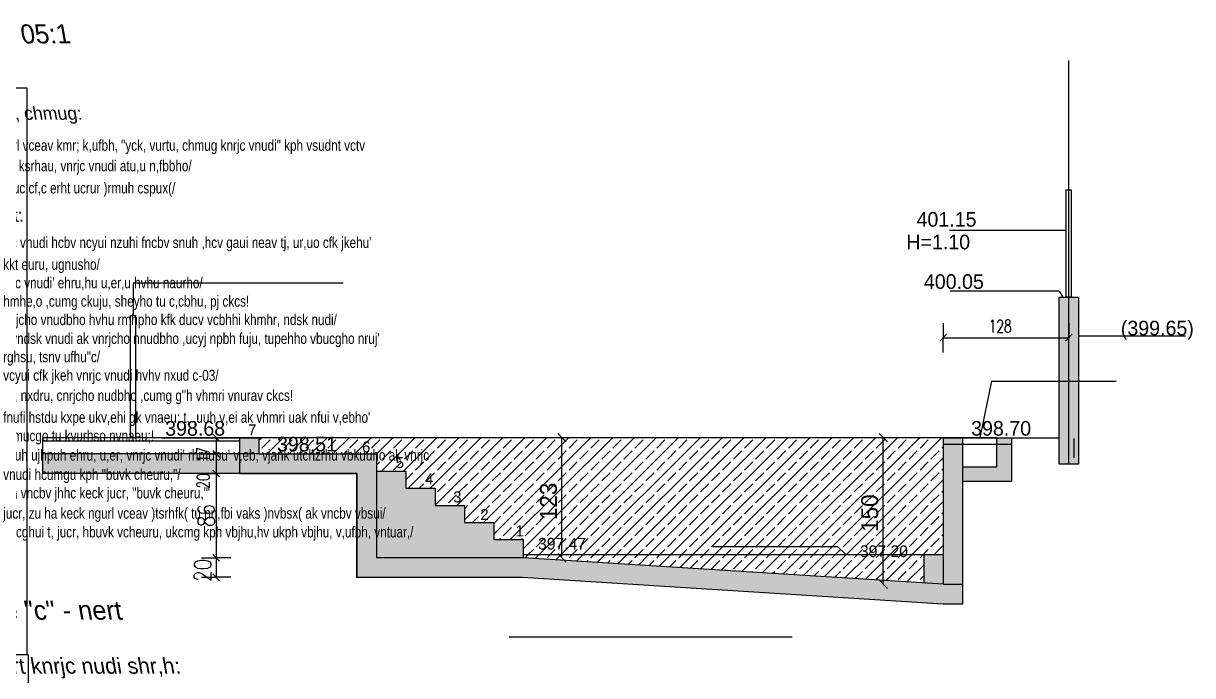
# Model space of a CAD drawing. Extents: x -17820 to -14381, y -71900 to -70262.
# Drawn here: x -17071 to -15874, y -70930 to -70262 of the extents above; entities that cross this region are included whole.
import ezdxf
from ezdxf.enums import TextEntityAlignment as Align

# ---------------------------------------------------------------- set-up
doc = ezdxf.new("R2010")
doc.units = 0
doc.header["$MEASUREMENT"] = 0
for name, color, linetype in [('@@ @@@@', 137, 'Continuous'), ('@@@', 13, 'Continuous'), ('@@@@', 32, 'Continuous'), ('@@@@ @@@', 133, 'Continuous'), ('@@@@ @@@@', 133, 'Continuous'), ('@@@@@1', 3, 'Continuous'), ('@@@@@2', 1, 'Continuous'), ('DIMEN', 253, 'Continuous'), ('LAYOUT', 253, 'Continuous'), ('MEDIDA', 8, 'Continuous')]:
    doc.layers.add(name, color=color, linetype=linetype)
doc.styles.add('DCADTXTSTYLE1', font='MIRYL')
doc.styles.add('DCADTXTSTYLE10', font='ORON')
doc.styles.add('DCADTXTSTYLE11', font='HEBTXT')
doc.styles.add('DCADTXTSTYLE3', font='ROMAN')
doc.styles.add('DCADTXTSTYLE4', font='MIRY')
doc.styles.add('DCADTXTSTYLE5', font='HEBSTD')
doc.styles.add('DCADTXTSTYLE6', font='ATIR')
doc.styles.add('DCADTXTSTYLE8', font='ROMANS')
doc.dimstyles.new('DCADSTYLE19', dxfattribs={"dimtxt": 12.93782375335694, "dimasz": 3.450086385638809, "dimexe": 15.00037536621094, "dimexo": 94.54734642371679, "dimgap": 1.500037536621094, "dimtad": 1, "dimdec": 4, "dimzin": 0, "dimdsep": 46, "dimtxsty": 'DCADTXTSTYLE8', "dimblk1": '_TICKMARKS_253', "dimblk2": '_TICKMARKS_253', "dimsah": 1, "dimcen": 0.09, "dimclrd": 253, "dimclre": 253, "dimclrt": 51, "dimadec": 0, "dimazin": 0, "dimtfac": 1, "dimtdec": 4, "dimtofl": 0, "dimtmove": 0, "dimatfit": 3, "dimfxl": 1, "dimtolj": 1, "dimtzin": 0, "dimarcsym": 0})
doc.dimstyles.new('DCADSTYLE20', dxfattribs={"dimtxt": 12.93782375335694, "dimasz": 3.450086385638809, "dimexe": 15.00037536621094, "dimexo": 29.13516119677092, "dimgap": 1.500037536621094, "dimtad": 1, "dimdec": 4, "dimzin": 0, "dimdsep": 46, "dimtxsty": 'DCADTXTSTYLE8', "dimblk1": '_TICKMARKS_253', "dimblk2": '_TICKMARKS_253', "dimsah": 1, "dimcen": 0.09, "dimclrd": 253, "dimclre": 253, "dimclrt": 51, "dimadec": 0, "dimazin": 0, "dimtfac": 1, "dimtdec": 4, "dimtofl": 0, "dimtmove": 0, "dimatfit": 3, "dimfxl": 1, "dimtolj": 1, "dimtzin": 0, "dimarcsym": 0})
doc.dimstyles.new('DCADSTYLE21', dxfattribs={"dimtxt": 12.93782375335694, "dimasz": 3.450086385638809, "dimexe": 15.00037536621094, "dimexo": 29.13516119677092, "dimgap": 1.500037536621094, "dimtad": 1, "dimdec": 4, "dimzin": 0, "dimdsep": 46, "dimtxsty": 'DCADTXTSTYLE8', "dimblk1": '_TICKMARKS_253', "dimblk2": '_TICKMARKS_253', "dimsah": 1, "dimcen": 0.09, "dimse1": 1, "dimclrd": 253, "dimclre": 253, "dimclrt": 51, "dimadec": 0, "dimazin": 0, "dimtfac": 1, "dimtdec": 4, "dimtofl": 0, "dimtmove": 0, "dimatfit": 3, "dimfxl": 1, "dimtolj": 1, "dimtzin": 0, "dimarcsym": 0})
doc.dimstyles.new('DCADSTYLE24', dxfattribs={"dimtxt": 17.25043167114258, "dimasz": 4.312607917785646, "dimexe": 0.1, "dimexo": 0.2, "dimgap": 0.1, "dimtad": 1, "dimdec": 4, "dimzin": 0, "dimdsep": 46, "dimtxsty": 'DCADTXTSTYLE11', "dimblk1": '_TICKMARKS_3', "dimblk2": '_TICKMARKS_3', "dimsah": 1, "dimcen": 0.09, "dimdle": 0.1, "dimse1": 1, "dimse2": 1, "dimclrd": 250, "dimclre": 250, "dimclrt": 51, "dimadec": 0, "dimazin": 0, "dimtfac": 1, "dimtdec": 4, "dimtofl": 0, "dimtmove": 0, "dimatfit": 3, "dimfxl": 1, "dimtolj": 1, "dimtzin": 0, "dimarcsym": 0})
pattern_1 = [(45, (0, 0), (-11.22532015133644, 11.22532015133644), []), (45, (-11.22532090544701, 0), (-11.22532015133644, 11.22532015133644), [11.90625, -3.96875])]

# ---------------------------------------------------------------- blocks, each defined once
blk = doc.blocks.new('_TICKMARKS_253')
at = {"color": 253, "linetype": 'Continuous'}
blk.add_line((-1, -1), (1, 1), dxfattribs=at)
blk = doc.blocks.new('*D85')
at = {"color": 253, "linetype": 'Continuous', "ltscale": 30.48, "transparency": 16777216}
for p, q in [((-16129.48111572612, -70568.97597154863), (-16129.48111572612, -70583.97634691485)), ((-16001.00098728031, -70568.97597154863), (-16001.00098728031, -70583.97634691485)), ((-16129.48111572612, -70583.97634691485), (-16001.00098728031, -70583.97634691485)), ((-16129.48111572612, -70598.97672228106), (-16129.48111572612, -70583.97634691485)), ((-16001.00098728031, -70598.97672228106), (-16001.00098728031, -70583.97634691485))]:
    blk.add_line(p, q, dxfattribs=at)
at = {"layer": 'DEFPOINTS', "color": 253, "linetype": 'Continuous', "ltscale": 30.48, "transparency": 16777216}
for p in [(-16001.00098728031, -70299.99113973795), (-16136.48111572612, -70583.97634691485), (-16129.48111572612, -70693.30019312126)]:
    blk.add_point(p, dxfattribs=at)
at = {"color": 253, "linetype": 'Continuous', "ltscale": 30.48, "transparency": 16777216, "xscale": 3.450086385638809, "yscale": 3.450086385638809, "zscale": 3.450086385638809, "rotation": 180}
blk.add_blockref('_TICKMARKS_253', (-16129.48111572612, -70583.97634691485), dxfattribs=at)
at = {"color": 253, "linetype": 'Continuous', "ltscale": 30.48, "transparency": 16777216, "xscale": 3.450086385638809, "yscale": 3.450086385638809, "zscale": 3.450086385638809}
blk.add_blockref('_TICKMARKS_253', (-16001.00098728031, -70583.97634691485), dxfattribs=at)
at = {"color": 51, "linetype": 'Continuous', "ltscale": 30.48, "transparency": 16777216, "style": 'DCADTXTSTYLE8', "width": 0.7035714285714286}
blk.add_text('128', height=12.93782375335694, dxfattribs=at).set_placement((-16082.8435328003, -70582.47630937822), align=Align.BOTTOM_LEFT)
blk = doc.blocks.new('*D86')
at = {"color": 253, "linetype": 'Continuous', "ltscale": 30.48, "transparency": 16777216}
for p, q in [((-16888.61702765532, -70686.37618663625), (-16873.61665228911, -70686.37618663625)), ((-16873.61665228911, -70686.37618663625), (-16873.61665228911, -70702.94761520768)), ((-16858.6162769229, -70686.37618663625), (-16873.61665228911, -70686.37618663625)), ((-16888.61702765532, -70702.94761520768), (-16873.61665228911, -70702.94761520768)), ((-16858.6162769229, -70702.94761520768), (-16873.61665228911, -70702.94761520768))]:
    blk.add_line(p, q, dxfattribs=at)
at = {"layer": 'DEFPOINTS', "color": 253, "linetype": 'Continuous', "ltscale": 30.48, "transparency": 16777216}
for p in [(-16873.61665228911, -70686.37618663625), (-16829.48111572614, -70686.37618663625), (-16829.48111572614, -70702.94761520768)]:
    blk.add_point(p, dxfattribs=at)
at = {"color": 253, "linetype": 'Continuous', "ltscale": 30.48, "transparency": 16777216, "xscale": 3.450086385638809, "yscale": 3.450086385638809, "zscale": 3.450086385638809}
for p, rotation in [((-16873.61665228911, -70686.37618663625), 90), ((-16873.61665228911, -70702.94761520768), 270)]:
    blk.add_blockref('_TICKMARKS_253', p, dxfattribs=dict(at, rotation=rotation))
at = {"color": 51, "linetype": 'Continuous', "ltscale": 30.48, "transparency": 16777216, "style": 'DCADTXTSTYLE8', "width": 0.7035714285714286}
blk.add_text('17', height=12.93782375335694, rotation=450, dxfattribs=at).set_placement((-16876.63831034903, -70711.65357466628), align=Align.BOTTOM_LEFT)
blk = doc.blocks.new('*D87')
at = {"color": 253, "linetype": 'Continuous', "ltscale": 30.48, "transparency": 16777216}
for p in [(-16873.61665228911, -70702.94761520768), (-16888.61702765532, -70722.94761520768), (-16858.6162769229, -70722.94761520768)]:
    blk.add_line(p, (-16873.61665228911, -70722.94761520768), dxfattribs=at)
at = {"layer": 'DEFPOINTS', "color": 253, "linetype": 'Continuous', "ltscale": 30.48, "transparency": 16777216}
for p in [(-16873.61665228911, -70702.94761520768), (-16829.48111572614, -70702.94761520768), (-16779.48111572613, -70722.94761520768)]:
    blk.add_point(p, dxfattribs=at)
at = {"color": 253, "linetype": 'Continuous', "ltscale": 30.48, "transparency": 16777216, "xscale": 3.450086385638809, "yscale": 3.450086385638809, "zscale": 3.450086385638809}
for p, rotation in [((-16873.61665228911, -70702.94761520768), 90), ((-16873.61665228911, -70722.94761520768), 270)]:
    blk.add_blockref('_TICKMARKS_253', p, dxfattribs=dict(at, rotation=rotation))
at = {"color": 51, "linetype": 'Continuous', "ltscale": 30.48, "transparency": 16777216, "style": 'DCADTXTSTYLE8', "width": 0.7035714285714286}
blk.add_text('20', height=12.93782375335694, rotation=450, dxfattribs=at).set_placement((-16876.32369822744, -70738.39560500228), align=Align.BOTTOM_LEFT)
blk = doc.blocks.new('_TICKMARKS_3')
at = {"color": 3, "linetype": 'Continuous'}
blk.add_line((-1, -1), (1, 1), dxfattribs=at)
blk = doc.blocks.new('*D96')
at = {"color": 250, "linetype": 'Continuous', "transparency": 16777216}
blk.add_line((-16519.6058815535, -70809.47618663625, 116837.2705343901), (-16519.6058815535, -70686.27618663626, 116837.2705343901), dxfattribs=at)
at = {"layer": 'DEFPOINTS', "color": 250, "linetype": 'Continuous', "transparency": 16777216}
for p in [(-16565.95320246923, -70686.37618663626, 116837.2705343901), (-16519.6058815535, -70686.37618663626, 116837.2705343901), (-16559.12884983579, -70809.37618663625, 116837.2705343901)]:
    blk.add_point(p, dxfattribs=at)
at = {"color": 3, "linetype": 'Continuous', "transparency": 16777216, "xscale": 4.312607917785646, "yscale": 4.312607917785646, "zscale": 4.312607917785646}
for p, rotation in [((-16519.6058815535, -70686.37618663626, 116837.2705343901), 90), ((-16519.6058815535, -70809.37618663625, 116837.2705343901), 270)]:
    blk.add_blockref('_TICKMARKS_3', p, dxfattribs=dict(at, rotation=rotation))
at = {"color": 51, "linetype": 'Continuous', "ltscale": 30.48, "transparency": 16777216, "style": 'DCADTXTSTYLE11'}
blk.add_text('123', height=17.25043167114258, rotation=90, dxfattribs=at).set_placement((-16519.7058815535, -70770.87676219777, 116837.2705343901), align=Align.BOTTOM_LEFT)
blk = doc.blocks.new('*D97')
at = {"color": 250, "linetype": 'Continuous', "transparency": 16777216}
blk.add_line((-16190.88036289572, -70836.47618663625, 116837.2705343901), (-16190.88036289572, -70686.27618663626, 116837.2705343901), dxfattribs=at)
at = {"layer": 'DEFPOINTS', "color": 250, "linetype": 'Continuous', "transparency": 16777216}
for p in [(-16237.22768381145, -70686.37618663626, 116837.2705343901), (-16190.88036289572, -70686.37618663626, 116837.2705343901), (-16129.48111572612, -70836.37618663625, 116837.2705343901)]:
    blk.add_point(p, dxfattribs=at)
at = {"color": 3, "linetype": 'Continuous', "transparency": 16777216, "xscale": 4.312607917785646, "yscale": 4.312607917785646, "zscale": 4.312607917785646}
for p, rotation in [((-16190.88036289572, -70686.37618663626, 116837.2705343901), 90), ((-16190.88036289572, -70836.37618663625, 116837.2705343901), 270)]:
    blk.add_blockref('_TICKMARKS_3', p, dxfattribs=dict(at, rotation=rotation))
at = {"color": 51, "linetype": 'Continuous', "ltscale": 30.48, "transparency": 16777216, "style": 'DCADTXTSTYLE11'}
blk.add_text('150', height=17.25043167114258, rotation=90, dxfattribs=at).set_placement((-16190.98036289572, -70782.93922622518, 116837.2705343901), align=Align.BOTTOM_LEFT)
blk = doc.blocks.new('H')
at = {"linetype": 'Continuous', "ltscale": 0.999999977350235}
h = blk.add_hatch(dxfattribs=at)
h.set_pattern_fill('ANSI31', color=218, scale=0.009999999962747098, style=0, pattern_type=2)
h.set_pattern_definition([(44.99999999999999, (-18.43543205094591, -2.729210946879869), (-0.0008838834731904619, 0.000883883473190462), [])])
h.paths.add_polyline_path([(0.495094, 0.145336), (0.34657, 0.19085), (0.33979, 0.141941)], flags=0)
at = {"color": 218, "linetype": 'Continuous', "ltscale": 0.999999977350235}
for p, q in [((0, 0.3999999985098839), (0, 0)), ((0, 0.3999999985098839), (0.5999999788403512, 0.3999999985098839)), ((0, 0), (0.5999999788403512, 0)), ((0.09506982386112214, 0.2799024243652821), (0.3465709075331688, 0.2423032023012638)), ((0.3465709075331688, 0.2423032023012638), (0.1524988012760878, 0.1928299321234226)), ((0.1524988012760878, 0.1928299321234226), (0.3431807392835617, 0.1663958284258843)), ((0.3465709075331688, 0.1908505456149578), (0.3397906088829041, 0.1419411112368107)), ((0.4950948783755303, 0.145336067378521), (0.3397906088829041, 0.1419411112368107)), ((0.4950948783755303, 0.145336067378521), (0.3465709075331688, 0.1908505456149578)), ((0.5999999788403512, 0), (0.5999999788403512, 0.3999999985098839))]:
    blk.add_line(p, q, dxfattribs=at)
blk = doc.blocks.new('MAMAD')
at = {"color": 131, "linetype": 'Continuous', "ltscale": 50.00000038146973}
blk.add_line((242.0306530761719, 1161.32322265625), (569.9380798339844, 1161.32322265625), dxfattribs=at)
at = {"color": 3, "linetype": 'Continuous', "ltscale": 50.00000038146973}
for p, q in [((553.4953625488282, 1087.525866699219), (700.8162927246094, 1087.525866699219)), ((553.4953625488282, 983.0956518554689), (700.8162927246094, 983.0956518554689)), ((58.60432983398438, 571.1363012695313), (319.1192810058594, 571.1363012695313)), ((454.2356848144532, 571.1363012695313), (714.7506359863282, 571.1363012695313)), ((652.1910437011719, 507.0000610351563), (652.1910437011719, 332.0000451660156)), ((615.4339074707032, 269.9999536132813), (615.4339074707032, 0)), ((690.6544323730469, 180.6962573242188), (694.8209997558595, 189.4834729003906)), ((694.8209997558595, 189.4834729003906), (699.4507946777344, 187.6335083007813))]:
    blk.add_line(p, q, dxfattribs=at)
at = {"color": 7, "linetype": 'Continuous', "ltscale": 0.999999977350235}
for p, q in [((0, 550.1098327636719), (0, 270.1098693847657)), ((27.87969360351563, 550.1098327636719), (362.5001989746094, 550.1098327636719)), ((362.5001989746094, 515.1097985839845), (0, 515.1097985839845)), ((753.624852294922, 507.0000610351563), (362.5001989746094, 507.0000610351563)), ((362.5001989746094, 480.1097644042969), (0, 480.1097644042969)), ((753.624852294922, 472.0000268554688), (362.5001989746094, 472.0000268554688)), ((362.5001989746094, 445.1097302246094), (0, 445.1097302246094)), ((753.624852294922, 436.9999926757813), (362.5001989746094, 436.9999926757813)), ((362.5001989746094, 410.1098510742188), (0, 410.1098510742188)), ((753.624852294922, 401.9999584960938), (362.5001989746094, 401.9999584960938)), ((362.5001989746094, 375.1098168945313), (0, 375.1098168945313)), ((753.624852294922, 366.9999243164063), (362.5001989746094, 366.9999243164063)), ((362.5001989746094, 340.1097827148438), (0, 340.1097827148438)), ((753.624852294922, 332.0000451660156), (362.5001989746094, 332.0000451660156)), ((362.5001989746094, 305.1097485351563), (0, 305.1097485351563)), ((362.5001989746094, 270.1098693847657), (0, 270.1098693847657)), ((753.624852294922, 269.9999536132813), (362.5001989746094, 269.9999536132813)), ((753.624852294922, 215.0000549316406), (362.5001989746094, 215.0000549316406)), ((362.5001989746094, 180.0000207519531), (0, 180.0000207519531)), ((753.624852294922, 160.0000012207031), (362.5001989746094, 160.0000012207031)), ((362.5001989746094, 134.9999768066406), (0, 134.9999768066406)), ((753.624852294922, 104.9999475097656), (362.5001989746094, 104.9999475097656)), ((362.5001989746094, 89.99993286132813), (0, 89.99993286132813)), ((753.624852294922, 50.000048828125), (362.5001989746094, 50.000048828125)), ((362.5001989746094, 0), (0, 0)), ((753.624852294922, 0), (362.5001989746094, 0))]:
    blk.add_line(p, q, dxfattribs=at)
at = {"color": 3, "linetype": 'Continuous', "ltscale": 0.999999977350235}
blk.add_line((87.49993041992188, 550.1098327636719), (87.49993041992188, 270.1098693847657), dxfattribs=at)
at = {"color": 1, "linetype": 'Continuous', "ltscale": 0.999999977350235}
blk.add_line((362.5001989746094, 550.1098327636719), (362.5001989746094, 374.4999316406251), dxfattribs=at)
at = {"color": 7, "linetype": 'Continuous', "ltscale": 50.00000038146973}
blk.add_line((0, 270.1098693847657), (0, 0), dxfattribs=at)
at = {"color": 7, "linetype": 'Continuous', "ltscale": 0.999999977350235}
for points in [[(0, 550.1098327636719), (752.6072399902345, 550.1098327636719), (752.6072399902345, 1129.835067138672), (0, 1129.835067138672)], [(0, 550.1098327636719), (362.5001989746094, 550.1098327636719), (362.5001989746094, 270.1098693847657), (0, 270.1098693847657)], [(362.5001989746094, 550.1098327636719), (753.624852294922, 550.1098327636719), (753.624852294922, 0), (362.5001989746094, 0)]]:
    blk.add_lwpolyline(points, close=True, dxfattribs=at)
at = {"color": 3, "linetype": 'Continuous', "ltscale": 0.999999977350235}
for points in [[(685.8646472167969, 192.5412707519531), (701.0274426269532, 192.5412707519531), (701.0274426269532, 171.7124645996094), (685.8646472167969, 171.7124645996094)], [(720.6017517089845, 124.6663439941406), (720.6017517089845, 121.6663720703125), (636.6785021972656, 121.6663720703125), (636.6785021972656, 124.6663439941406)], [(720.6017517089845, 120.2416528320313), (720.6017517089845, 117.2416809082031), (636.6785021972656, 117.2416809082031), (636.6785021972656, 120.2416528320313)]]:
    blk.add_lwpolyline(points, close=True, dxfattribs=at)
at = {"color": 3, "linetype": 'Continuous', "ltscale": 50.00000038146973}
blk.add_circle((690.6544323730469, 177.458935546875), 3.273668880462647, dxfattribs=at)
at = {"color": 3, "linetype": 'Continuous', "ltscale": 0.079375, "xscale": 0.6499999761581421, "yscale": 0.6499999761581421, "zscale": 0.6499999761581421}
blk.add_blockref('H', (685.8807702636719, 239.5697180175781), dxfattribs=at)
at = {"color": 51, "linetype": 'Continuous', "ltscale": 0.999999977350235, "style": 'DCADTXTSTYLE4', "oblique": 350.0000120163671}
blk.add_text(',fbh, nn"s eb/n/ 05:1', height=19.45943964004517, dxfattribs=at).set_placement((566.4573620605469, 1170.006568603516), align=Align.BOTTOM_LEFT)
at = {"color": 3, "linetype": 'Continuous', "ltscale": 0.999999977350235, "style": 'DCADTXTSTYLE4', "oblique": 350.0000120163671}
for s, height, p in [('vurtu, chmug:', 13.51349927902222, (700.410115966797, 1093.550615234375)), ('sudnt:', 13.51349927902222, (700.410115966797, 989.120400390625)), ('jke "t" - yck,', 19.45943964004517, (315.6388732910157, 607.9337451171875)), ('junrh cbhi', 19.45943964004517, (270.9439270019532, 579.8198022460938)), ('jke "c" - nert', 19.45943964004517, (711.2702282714845, 579.8198022460938)), ('mcgu', 13.51349927902222, (75.17076049804687, 527.9705639648438)), ('junr vcbhhv', 13.51349927902222, (348.8055310058594, 528.1105554199219)), ('nert knrjc nudi shr,h:', 16.21620010375977, (714.4123620605469, 525.4683911132813)), ('fjuk', 12.97295935630799, (70.83769165039062, 489.3070324707032)), ('cyui', 12.97295935630799, (343.6052282714844, 491.049716796875)), ('nrjc nudi shr,h', 13.51349927902222, (639.9328771972657, 481.2275256347656)), ('nn"s', 13.51349927902222, (745.7937023925782, 481.2275256347656)), ('tsuo', 12.97295935630799, (71.35455932617188, 456.0062744140625)), ('ckue', 12.97295935630799, (344.8113562011719, 455.8555859375001)), ('sk, vs; shr,h,', 13.51349927902222, (639.9328771972657, 445.9782043457031)), ('s/v/s/', 13.51349927902222, (747.2640002441407, 447.4469519042969)), ('hrue', 12.97295935630799, (71.18216674804688, 419.9548315429688)), ('dcx', 12.97295935630799, (345.5009265136719, 421.0091857910157)), ('jkui vs; shr,h 81 n"n', 13.51349927902222, (639.9328771972657, 409.2602905273438)), ('j/v/s/', 13.51349927902222, (750.2045959472657, 410.7290380859375)), ('juo', 12.97295935630799, (71.87173706054688, 385.9483801269532)), ('g.', 12.97295935630799, (345.3285339355469, 387.6912194824219)), ('j/c/p/t/', 13.51349927902222, (750.2045959472657, 376.9484643554688)), ('jkui cyjui pbhnh tyuo', 13.51349927902222, (639.9328771972657, 375.479716796875)), ('tjr', 12.97295935630799, (345.6730090332031, 351.1613562011719)), ('mhbur tuurur', 13.51349927902222, (639.9328771972657, 343.9757482910156)), ('m/t/', 13.51349927902222, (750.2045959472657, 345.4443408203125)), ('ajhr', 12.97295935630799, (72.04412963867188, 315.9284680175782)), ('ehr ehho', 12.97295935630799, (346.8794470214844, 316.6385021972657)), ('vrhxv', 12.97295935630799, (341.8819226074219, 281.9607739257813)), ('nert kjank:', 16.21620010375977, (640.8980895996094, 287.7850695800781)), ('mvuc', 12.97295935630799, (73.07786499023437, 281.5949047851562)), ('vgru, knrjc nudi shr,h', 16.21620010375977, (340.9418249511719, 214.3611791992188))]:
    blk.add_text(s, height=height, dxfattribs=at).set_placement(p, align=Align.BOTTOM_LEFT)
at = {"color": 3, "linetype": 'Continuous', "ltscale": 0.999999977350235, "width": 0.8}
for s, height, style, p in [('gk gurl vceav kmr; k,ufbh, "yck, vurtu, chmug knrjc vnudi" kph vsudnt vctv', 11.23199973106384, 'DCADTXTSTYLE5', (708.6998425292969, 1062.487239990234)), ('ucv,to ksrhau, vnrjc vnudi atu,u n,fbbho/', 11.23199973106384, 'DCADTXTSTYLE5', (708.6998425292969, 1041.445733642578)), ('ha kf,uc cf,c erht ucrur )rmuh cspux(/', 11.23199973106384, 'DCADTXTSTYLE5', (708.6998425292969, 1018.815021972656)), ("* vnrjc vnudi hcbv ncyui nzuhi fncbv snuh ,hcv gaui neav tj, ur,uo cfk jkehu'", 11.23199973106384, 'DCADTXTSTYLE5', (708.6998425292969, 962.9635473632814)), ('   kkt euru, ugnusho/', 11.23199973106384, 'DCADTXTSTYLE5', (718.2025183105469, 940.5545275878907)), ("rmp, vnrjc vnudi' ehru,hu u,er,u hvhu naurho/", 11.23199973106384, 'DCADTXTSTYLE5', (693.6216931152344, 921.6980041503907)), ('   hmhe,o ,cumg ckuju, sheyho tu c,cbhu, pj ckcs!', 11.23199973106384, 'DCADTXTSTYLE5', (718.2025183105469, 902.8414807128908)), ('ehru, vnrjcho vnudbho hvhu rmhpho kfk ducv vcbhhi khmhr, ndsk nudi/', 11.23199973106384, 'DCADTXTSTYLE5', (693.671922607422, 883.9849572753907)), ("hmhcu, vndsk vnudi ak vnrjcho nnudbho ,ucyj npbh fuju, tupehho vbucgho nruj'", 11.23199973106384, 'DCADTXTSTYLE5', (693.671922607422, 864.6900109863282)), ('   rghsu, tsnv ufhu"c/', 11.23199973106384, 'DCADTXTSTYLE5', (718.2025183105469, 845.8334875488282)), ('   vcyui cfk jkeh vnrjc vnudi hvhv nxud c-03/', 11.23199973106384, 'DCADTXTSTYLE5', (718.2025183105469, 826.9769641113282)), ('* v,eb, nxdru, cnrjcho nudbho ,cumg g"h vhmri vnurav ckcs!', 11.23199973106384, 'DCADTXTSTYLE5', (708.6998425292969, 806.3182250976563)), ("   fnufi hstdu kxpe ukv,ehi gk vnaeu; t, ,uuh v,ei ak vhmri uak nfui v,ebho'", 11.23199973106384, 'DCADTXTSTYLE5', (718.2025183105469, 783.9092053222657)), ('  thi kmucgo tu kvurhso nvnaeu;!', 11.23199973106384, 'DCADTXTSTYLE5', (709.6790075683595, 765.0528369140626)), ("* mhpuh ujhpuh ehru, u,er, vnrjc vnudi' rhmupu' v,eb, vjank utchzrhu vbkuuho ak vnrjc", 11.23199973106384, 'DCADTXTSTYLE5', (708.6998425292969, 745.2692382812501)), ('   vnudi hcumgu kph "buvk cheuru,"/', 11.23199973106384, 'DCADTXTSTYLE5', (718.2025183105469, 725.4854846191407)), ('* ncea vncbv jhhc keck jucr, "buvk cheuru,"\'', 11.23199973106384, 'DCADTXTSTYLE5', (708.6998425292969, 706.4460266113282)), ('   jucr, zu ha keck ngurl vceav )tsrhfk( tu nn,fbi vaks )nvbsx( ak vncbv vbsui/', 11.23199973106384, 'DCADTXTSTYLE5', (718.2025183105469, 685.7871325683594)), ('ha kerut cghui t, jucr, hbuvk vcheuru, ukcmg kph vbjhu,hv ukph vbjhu, v,ufbh, vntuar,/', 11.23199973106384, 'DCADTXTSTYLE5', (694.5524890136719, 666.535439453125)), ('X', 12.48000010490418, 'DCADTXTSTYLE6', (58.14854370117188, 353.7678637695313)), ('ch, ,eg  ) V  022 (  nudi nho', 11.23199973106384, 'DCADTXTSTYLE5', (605.111746826172, 241.7567163085938)), ('tu tyhn, vmhbur g"h junr tyhnv/', 11.23199973106384, 'DCADTXTSTYLE5', (605.111746826172, 223.4533374023438)), ('npxe  ) V  022 (  nudi nho', 11.23199973106384, 'DCADTXTSTYLE5', (605.111746826172, 186.1863098144532)), ('tu tyhn, vmhbur g"h junr tyhnv/', 11.23199973106384, 'DCADTXTSTYLE5', (605.111746826172, 167.8827758789063)), ('nnerv ak jkui bdrr ha kvxh; t, vnhkho', 11.23199973106384, 'DCADTXTSTYLE5', (350.3403210449219, 160.9698645019531)), ('"js fbph"tu"su fbph" cv,to k,fbui vjkui', 11.23199973106384, 'DCADTXTSTYLE5', (350.3403210449219, 139.9283581542969)), ('fk pryh vnxdru, hvhu nxud vntuar g"h pheus', 11.23199973106384, 'DCADTXTSTYLE5', (350.3403210449219, 117.297646484375)), ('pkurhxby', 12.48000010490418, 'DCADTXTSTYLE5', (603.173260498047, 120.4980712890625)), ('vgurl ucgkh ,u ,ei nfui v,ebho vhartkh', 11.23199973106384, 'DCADTXTSTYLE5', (350.3403210449219, 96.25614013671876)), ('gk fk vrfc, tchzr jank bux; nvsrhau,', 11.23199973106384, 'DCADTXTSTYLE5', (350.3403210449219, 72.09311889648438)), ('ch, ,eg ktbyb, ykuhzhv', 11.23199973106384, 'DCADTXTSTYLE5', (605.111746826172, 67.95662719726563)), ("vnuphgu, c,ufbh, vntuar,' ha kstud", 11.23199973106384, 'DCADTXTSTYLE5', (350.3403210449219, 51.05161254882813)), ('avrfc,o ,cumg kph vbjhu, vnert vb"k tu g"h', 11.23199973106384, 'DCADTXTSTYLE5', (350.3403210449219, 30.71952026367188)), ('eck, thaur nvd"t/', 11.23199973106384, 'DCADTXTSTYLE5', (350.3403210449219, 9.678013916015626)), ('ch, ,eg kbeus, ykpui', 11.23199973106384, 'DCADTXTSTYLE5', (605.111746826172, 16.37349670410156))]:
    blk.add_text(s, height=height, dxfattribs=dict(at, style=style)).set_placement(p, align=Align.BOTTOM_LEFT)
at = {"color": 3, "linetype": 'Continuous', "ltscale": 50.00000038146973, "style": 'DCADTXTSTYLE6'}
for p in [(682.0255017089844, 347.5066955566406), (475.7990197753907, 344.4430065917969)]:
    blk.add_text('\xad8"', height=10.99999959945679, dxfattribs=at).set_placement(p, align=Align.BOTTOM_LEFT)
at = {"color": 3, "linetype": 'Continuous', "ltscale": 0.999999977350235}
for s, height, style, p in [('2x36wx230v', 7.34999967455864, 'DCADTXTSTYLE3', (426.8441784667969, 126.4783264160156)), ('2x36w', 7.34999967455864, 'DCADTXTSTYLE3', (649.9902478027344, 127.6698815917969)), ('TV', 10.99999959945679, 'DCADTXTSTYLE5', (676.9330993652344, 64.16538574218751)), ('TEL', 10.99999959945679, 'DCADTXTSTYLE5', (675.8999841308595, 12.82386840820313))]:
    blk.add_text(s, height=height, dxfattribs=dict(at, style=style)).set_placement(p, align=Align.BOTTOM_LEFT)
at = {"color": 3, "linetype": 'Continuous', "ltscale": 0.999999977350235, "style": 'DCADTXTSTYLE5', "oblique": 9.99999970909292, "width": 0.8}
blk.add_text('du; ,turv pkutrh', height=8.800000042915345, dxfattribs=at).set_placement((496.4774475097657, 113.5450073242188), align=Align.BOTTOM_LEFT)
blk = doc.blocks.new('5')
at = {"color": 1, "linetype": 'Continuous', "ltscale": 0.079375}
blk.add_blockref('MAMAD', (0, 0), dxfattribs=at)

msp = doc.modelspace()

# ---------------------------------------------------------------- hatches: boundary and pattern name
at = {"layer": '@@@@', "linetype": 'Continuous'}
h = msp.add_hatch(color=5, dxfattribs=at)
h.paths.add_polyline_path([(-16001.000988, -70542.435513), (-15991.000988, -70542.435513), (-15991.000988, -70713.589834), (-16001.000988, -70713.589834)], flags=0)
h.paths.add_polyline_path([(-16010.757287, -70542.435513), (-16001.000988, -70542.435513), (-16001.000988, -70713.589834), (-16010.757287, -70713.589834)], flags=0)
msp.add_hatch(color=5, dxfattribs=at).paths.add_polyline_path([(-16059.481091, -70686.376187), (-16074.481092, -70686.376187), (-16074.481092, -70716.376187), (-16109.481097, -70716.376187), (-16109.481097, -70731.376187), (-16059.481091, -70731.376187)], flags=0)
h = msp.add_hatch(color=5, dxfattribs=at)
h.paths.add_polyline_path([(-16129.481116, -70806.376187), (-16149.481116, -70806.376187), (-16149.481116, -70835.120373), (-16129.481116, -70836.376187)], flags=0)
h.paths.add_polyline_path([(-16589.481116, -70773.23333), (-16619.481116, -70773.23333), (-16619.481116, -70755.661901), (-16649.481116, -70755.661901), (-16649.481116, -70738.090473), (-16679.481116, -70738.090473), (-16679.481116, -70720.519044), (-16709.481116, -70720.519044), (-16709.481116, -70809.376187), (-16559.481116, -70809.376187), (-16559.481116, -70790.804759), (-16589.481116, -70790.804759)], flags=0)
at = {"layer": 'LAYOUT', "linetype": 'Continuous', "ltscale": 30.48}
for points in [[(-16829.481116, -70702.947616), (-16829.481116, -70686.376187), (-16849.481116, -70686.376187), (-16849.481116, -70702.947616)], [(-16129.481116, -70686.376187), (-16129.481116, -70836.376187), (-16109.481097, -70836.376187), (-16109.481115, -70686.376187)], [(-16849.481116, -70722.947616), (-16849.481116, -70702.947616), (-17051.183952, -70702.947616), (-17051.183952, -70722.947616)], [(-16849.481116, -70702.947616), (-16709.481116, -70702.947616), (-16709.481116, -70809.376187), (-16559.481116, -70809.376187), (-16149.481116, -70835.120373), (-16109.481115, -70836.376187), (-16109.481115, -70856.376187), (-16129.481116, -70856.376187), (-16560.108406, -70829.376187), (-16729.481116, -70829.376187), (-16729.481116, -70722.947616), (-16849.481116, -70722.947616)]]:
    msp.add_hatch(color=160, dxfattribs=at).paths.add_polyline_path(points, flags=0)
h = msp.add_hatch(dxfattribs=at)
h.set_pattern_fill('ANSI33', color=131, scale=7.937500000000001, style=0, pattern_type=2)
h.set_pattern_definition(pattern_1)
h.paths.add_polyline_path([(-16829.481116, -70686.376187), (-16829.481116, -70702.947616), (-16709.481116, -70702.947616), (-16709.481116, -70720.519044), (-16679.481116, -70720.519044), (-16679.481116, -70738.090473), (-16649.481116, -70738.090473), (-16649.481116, -70755.661901), (-16619.481116, -70755.661901), (-16619.481116, -70773.23333), (-16589.481116, -70773.23333), (-16589.481116, -70790.804759), (-16559.481116, -70790.804759), (-16559.481116, -70806.376187), (-16228.707201, -70806.376187), (-16149.481116, -70806.376187), (-16129.481116, -70806.376187), (-16129.481116, -70686.376187)], flags=0)
h = msp.add_hatch(dxfattribs=at)
h.set_pattern_fill('ANSI33', color=131, scale=7.937500000000001, style=0, pattern_type=2)
h.set_pattern_definition(pattern_1)
h.paths.add_polyline_path([(-16149.481116, -70835.120373), (-16149.481116, -70806.376187), (-16559.481116, -70806.376187), (-16559.481116, -70809.376187)], flags=0)

# ---------------------------------------------------------------- linework, layer by layer
at = {"layer": '@@ @@@@', "color": 137, "linetype": 'Continuous'}
for p, q in [((-15881.42410879599, -70582.43551279005, 116837.2705343901), (-15990.49512405531, -70582.43551279005, 116837.2705343901)), ((-16929.48111572612, -70686.37618663626, 116837.2705343901), (-16829.48111572614, -70686.37618663626, 116837.2705343901)), ((-16109.48111420927, -70686.37618663623, 116837.2705343901), (-16010.74717013531, -70686.37618663626, 116837.2705343901))]:
    msp.add_line(p, q, dxfattribs=at)
at = {"layer": '@@@', "color": 7, "linetype": 'Continuous'}
for p, q in [((-16829.48111572614, -70686.37618663626, 116837.2705343901), (-16849.48111572612, -70686.37618663626, 116837.2705343901)), ((-16849.48111572612, -70686.37618663626, 116837.2705343901), (-16849.48111572612, -70722.94761520768, 116837.2705343901)), ((-16829.48111572614, -70702.94761520768, 116837.2705343901), (-16829.48111572614, -70686.37618663626, 116837.2705343901)), ((-16109.48111420927, -70686.37618663623, 116837.2705343901), (-16129.48111572612, -70686.37618663623, 116837.2705343901)), ((-16129.48111572612, -70686.37618663623, 116837.2705343901), (-16129.48111572612, -70836.37618663623, 116837.2705343901)), ((-16109.48109676632, -70686.37618663626, 116837.2705343901), (-16129.48111572612, -70686.37618663626, 116837.2705343901)), ((-16129.48111572612, -70686.37618663626, 116837.2705343901), (-16129.48111572612, -70836.37618663625, 116837.2705343901)), ((-16109.48111420927, -70856.37618663623, 116837.2705343901), (-16109.48111420927, -70686.37618663623, 116837.2705343901)), ((-16109.48109676632, -70836.37618663625, 116837.2705343901), (-16109.48109676632, -70686.37618663626, 116837.2705343901)), ((-16729.48111572612, -70829.90105329402, 116837.2705343901), (-16729.48111572612, -70722.94761520768, 116837.2705343901)), ((-16729.48111572612, -70722.94761520768, 116837.2705343901), (-16729.48111572612, -70722.94761520768, 116837.2705343901)), ((-16729.48111572612, -70722.94761520768, 116837.2705343901), (-16729.48111572612, -70829.90105329402, 116837.2705343901)), ((-16559.48111572612, -70809.37618663625, 116837.2705343901), (-16709.48111572613, -70809.37618663625, 116837.2705343901)), ((-16129.48111572612, -70836.37618663625, 116837.2705343901), (-16559.48111572612, -70809.37618663625, 116837.2705343901)), ((-16729.48111572612, -70829.37618663625, 116837.2705343901), (-16560.10840501218, -70829.37618663625, 116837.2705343901)), ((-16729.48111572612, -70829.90105329402, 116837.2705343901), (-16729.48111572612, -70829.90105329402, 116837.2705343901)), ((-16560.10840501218, -70829.37618663625, 116837.2705343901), (-16129.48111572612, -70856.37618663625, 116837.2705343901)), ((-16129.48111572612, -70836.37618663623, 116837.2705343901), (-16109.48109676632, -70836.37618663625, 116837.2705343901)), ((-16129.48111572612, -70856.37618663625, 116837.2705343901), (-16109.48111420927, -70856.37618663623, 116837.2705343901))]:
    msp.add_line(p, q, dxfattribs=at)
at = {"layer": '@@@', "color": 13, "linetype": 'Continuous', "elevation": 116837.2705343901}
msp.add_lwpolyline([(-15991.00098728031, -70713.58983356827), (-16010.7572868864, -70713.58983356827), (-16010.7572868864, -70542.43551279005), (-15991.00098728031, -70542.43551279005)], close=True, dxfattribs=at)
at = {"layer": '@@@', "color": 7, "linetype": 'Continuous', "elevation": 116837.2705343901}
msp.add_lwpolyline([(-16109.48109676632, -70731.37618663626), (-16109.48109676632, -70716.37618663625), (-16074.4810919494, -70716.37618663625), (-16074.4810919494, -70686.37618663626), (-16059.4810909967, -70686.37618663626), (-16059.4810909967, -70731.37618663626)], close=True, dxfattribs=at)
for points in [[(-16829.48111572614, -70702.87618663626), (-16829.48111572614, -70702.94761520768), (-16709.48111572613, -70702.94761520768), (-16709.48111572613, -70809.37618663625)], [(-16709.48111572613, -70720.51904377912), (-16679.48111572612, -70720.51904377912), (-16679.48111572612, -70738.09047235054), (-16649.48111572612, -70738.09047235054), (-16649.48111572612, -70755.66190092197), (-16619.48111572613, -70755.66190092197), (-16619.48111572613, -70773.23332949339), (-16589.48111572613, -70773.23332949339), (-16589.48111572613, -70790.80475806483), (-16559.48111572612, -70790.80475806483), (-16559.48111572612, -70809.37618663625)], [(-16129.48111572612, -70806.37618663626), (-16149.48111572613, -70806.37618663626), (-16149.48111572613, -70835.12037268277)]]:
    msp.add_lwpolyline(points, dxfattribs=at)
at = {"layer": '@@@@', "color": 5, "linetype": 'Continuous'}
msp.add_line((-15995.63797035514, -70707.02145101405, 116837.2705343901), (-15995.63797035514, -70687.08006326857, 116837.2705343901), dxfattribs=at)
at = {"layer": '@@@@ @@@@', "color": 5, "linetype": 'Continuous'}
for q in [(-16001.00098728031, -70299.99113973795, 116837.2705343901), (-16001.00098728031, -70542.43551279005, 116837.2705343901)]:
    msp.add_line((-16001.00098728031, -70713.58983356827, 116837.2705343901), q, dxfattribs=at)
at = {"layer": '@@@@@1', "color": 3, "linetype": 'Continuous', "elevation": 116837.2705343901}
for points in [[(-15998.50098728031, -70542.43551279005), (-16003.50098728031, -70542.43551279005), (-16003.50098728031, -70432.43551279005), (-15998.50098728031, -70432.43551279005)], [(-16956.06831305844, -70686.37618663626), (-16961.06831305844, -70686.37618663626), (-16961.06831305844, -70561.37618606281), (-16956.06831305844, -70561.37618606281)]]:
    msp.add_lwpolyline(points, close=True, dxfattribs=at)
at = {"layer": '@@@@@2', "color": 1, "linetype": 'Continuous'}
for p, q in [((-16003.50098728031, -70474.0547831717, 116837.2705343901), (-16123.0182667383, -70474.0547831717, 116837.2705343901)), ((-16958.56831305844, -70528.27871375774, 116837.2705343901), (-16958.56831305844, -70561.37618606281, 116837.2705343901)), ((-16743.61015676135, -70528.27871375774, 116837.2705343901), (-16958.56831305844, -70528.27871375774, 116837.2705343901)), ((-16010.7572868864, -70536.49277604182, 116837.2705343901), (-16122.42329893868, -70536.49277604182, 116837.2705343901)), ((-16010.7572868864, -70536.49277604182, 116837.2705343901), (-16007.02779438762, -70542.43551279005, 116837.2705343901)), ((-16080.07970732426, -70628.5896373221, 116837.2705343901), (-16091.98109435786, -70686.37618663626, 116837.2705343901)), ((-16080.07970732426, -70628.5896373221, 116837.2705343901), (-15952.3510510694, -70628.5896373221, 116837.2705343901)), ((-16129.48111572612, -70686.37618663626, 116837.2705343901), (-16829.48111572614, -70686.37618663626, 116837.2705343901)), ((-16129.48111572612, -70686.37618663623, 116837.2705343901), (-16059.4810909967, -70686.37618663626, 116837.2705343901)), ((-16074.4810919494, -70686.37618663626, 116837.2705343901), (-16109.48109676632, -70686.37618663626, 116837.2705343901)), ((-16365.41661210919, -70797.69070401289, 112691.7319056939), (-16237.63245219067, -70797.69070401289, 112691.7319056939)), ((-16237.63245219067, -70797.69070401289, 112691.7319056939), (-16228.70720012278, -70806.37618663626, 116837.2705343901)), ((-16149.48111572613, -70806.37618663626, 116837.2705343901), (-16559.48111572612, -70806.37618663626, 116837.2705343901)), ((-16284.16369260203, -70890.66179905154, 116837.2705343901), (-16573.51207040085, -70890.66179905154, 116837.2705343901))]:
    msp.add_line(p, q, dxfattribs=at)
at = {"layer": 'LAYOUT', "color": 253, "linetype": 'Continuous', "ltscale": 30.48}
for p, q in [((-16849.48111572612, -70686.37618663626), (-17051.18395102718, -70686.37618663625)), ((-17051.18395102718, -70686.37618663625), (-17051.18395102718, -70722.94761520768)), ((-16849.51439741283, -70690.08962291779), (-17051.18395102718, -70690.08962291777)), ((-16829.40063282875, -70702.94761520768), (-17051.18395102718, -70702.94761520768)), ((-16849.48111572612, -70702.94761520768), (-16849.48111572613, -70722.9476152077)), ((-16059.13365280487, -70693.30019312126), (-16129.49748044348, -70693.30019312125)), ((-16729.48111572612, -70722.94761520768), (-17051.18395102718, -70722.94761520768)), ((-16870.16656590348, -70726.39770159332), (-16877.06673867476, -70719.49752882204)), ((-16873.61665228911, -70722.94761520768), (-16873.61665228911, -70809.37618663625)), ((-16849.48111572613, -70722.9476152077), (-16729.48111572612, -70722.94761520768)), ((-16891.54567236968, -70757.36066027342), (-16892.36712149688, -70759.12090840314)), ((-16892.36712149688, -70759.12090840314), (-16892.36712149688, -70760.29440715628)), ((-16892.36712149688, -70760.29440715628), (-16891.54567236968, -70762.05465528597)), ((-16889.90277411529, -70756.77391089685), (-16891.54567236968, -70757.36066027342)), ((-16891.54567236968, -70762.05465528597), (-16889.08132498809, -70763.22815403911)), ((-16889.08132498809, -70763.22815403911), (-16884.97407935211, -70763.8149034157)), ((-16884.97407935211, -70757.94740964999), (-16885.7955284793, -70759.70765777971)), ((-16885.7955284793, -70759.70765777971), (-16885.7955284793, -70760.29440715628)), ((-16885.7955284793, -70760.29440715628), (-16884.97407935211, -70762.05465528597)), ((-16883.33118109771, -70756.77391089685), (-16884.97407935211, -70757.94740964999)), ((-16884.97407935211, -70762.05465528597), (-16883.33118109771, -70763.22815403911)), ((-16884.97407935211, -70763.8149034157), (-16880.86683371612, -70763.8149034157)), ((-16880.86683371612, -70756.18716152028), (-16883.33118109771, -70756.77391089685)), ((-16883.33118109771, -70763.22815403911), (-16880.86683371612, -70763.8149034157)), ((-16880.04538458892, -70756.18716152028), (-16880.86683371612, -70756.18716152028)), ((-16880.86683371612, -70763.8149034157), (-16877.58103720733, -70763.22815403911)), ((-16877.58103720733, -70756.77391089685), (-16880.04538458892, -70756.18716152028)), ((-16875.93813895293, -70757.94740964999), (-16877.58103720733, -70756.77391089685)), ((-16877.58103720733, -70763.22815403911), (-16875.93813895293, -70762.05465528597)), ((-16875.11668982574, -70759.70765777971), (-16875.93813895293, -70757.94740964999)), ((-16875.93813895293, -70762.05465528597), (-16875.11668982574, -70760.29440715628)), ((-16875.11668982574, -70760.29440715628), (-16875.11668982574, -70759.70765777971)), ((-16891.54567236968, -70769.09564780482), (-16892.36712149688, -70770.85589593452)), ((-16892.36712149688, -70770.85589593452), (-16892.36712149688, -70773.2028934408)), ((-16892.36712149688, -70773.2028934408), (-16891.54567236968, -70774.96314157051)), ((-16889.90277411529, -70768.50889842825), (-16891.54567236968, -70769.09564780482)), ((-16891.54567236968, -70774.96314157051), (-16889.90277411529, -70775.54989094708)), ((-16888.25987586089, -70768.50889842825), (-16889.90277411529, -70768.50889842825)), ((-16889.90277411529, -70775.54989094708), (-16888.25987586089, -70775.54989094708)), ((-16886.6169776065, -70769.09564780482), (-16888.25987586089, -70768.50889842825)), ((-16888.25987586089, -70775.54989094708), (-16886.6169776065, -70774.96314157051)), ((-16885.7955284793, -70770.26914655794), (-16886.6169776065, -70769.09564780482)), ((-16886.6169776065, -70774.96314157051), (-16885.7955284793, -70773.78964281737)), ((-16884.97407935211, -70772.61614406423), (-16885.7955284793, -70770.26914655794)), ((-16885.7955284793, -70773.78964281737), (-16884.97407935211, -70771.4426453111)), ((-16884.97407935211, -70771.4426453111), (-16884.15263022491, -70769.68239718139)), ((-16884.15263022491, -70774.37639219394), (-16884.97407935211, -70772.61614406423)), ((-16884.15263022491, -70769.68239718139), (-16882.50973197051, -70768.50889842825)), ((-16882.50973197051, -70775.54989094708), (-16884.15263022491, -70774.37639219394)), ((-16882.50973197051, -70768.50889842825), (-16880.86683371612, -70767.92214905168)), ((-16880.86683371612, -70776.13664032365), (-16882.50973197051, -70775.54989094708)), ((-16880.86683371612, -70767.92214905168), (-16878.40248633453, -70767.92214905168)), ((-16878.40248633453, -70776.13664032365), (-16880.86683371612, -70776.13664032365)), ((-16878.40248633453, -70767.92214905168), (-16876.75958808013, -70768.50889842825)), ((-16876.75958808013, -70775.54989094708), (-16878.40248633453, -70776.13664032365)), ((-16876.75958808013, -70768.50889842825), (-16875.93813895293, -70769.09564780482)), ((-16875.93813895293, -70774.96314157051), (-16876.75958808013, -70775.54989094708)), ((-16875.93813895293, -70769.09564780482), (-16875.11668982574, -70770.85589593452)), ((-16875.11668982574, -70773.2028934408), (-16875.93813895293, -70774.96314157051)), ((-16875.11668982574, -70770.85589593452), (-16875.11668982574, -70773.2028934408)), ((-16888.50783576108, -70812.2491658059), (-16892.61508139707, -70812.83591518247)), ((-16888.61702765532, -70809.37618663625), (-16873.61665228911, -70809.37618663625)), ((-16886.04348837949, -70812.2491658059), (-16888.50783576108, -70812.2491658059)), ((-16881.9362427435, -70812.83591518247), (-16886.04348837949, -70812.2491658059)), ((-16877.06673867476, -70805.92610025061), (-16870.16656590348, -70812.82627302188)), ((-16870.16656590348, -70812.82627302188), (-16877.06673867476, -70805.92610025061)), ((-16858.6162769229, -70809.37618663625), (-16873.61665228911, -70809.37618663625)), ((-16873.61665228911, -70809.37618663625), (-16873.61665228911, -70829.37618663626)), ((-16895.07942877866, -70814.00941393561), (-16895.90087790586, -70815.76966206532)), ((-16895.90087790586, -70815.76966206532), (-16895.90087790586, -70816.94316081845)), ((-16895.90087790586, -70816.94316081845), (-16895.07942877866, -70818.70340894816)), ((-16892.61508139707, -70812.83591518247), (-16895.07942877866, -70814.00941393561)), ((-16895.07942877866, -70818.70340894816), (-16892.61508139707, -70819.87690770131)), ((-16892.61508139707, -70819.87690770131), (-16888.50783576108, -70820.46365707788)), ((-16888.50783576108, -70820.46365707788), (-16886.04348837949, -70820.46365707788)), ((-16886.04348837949, -70820.46365707788), (-16881.9362427435, -70819.87690770131)), ((-16879.47189536191, -70814.00941393561), (-16881.9362427435, -70812.83591518247)), ((-16881.9362427435, -70819.87690770131), (-16879.47189536191, -70818.70340894816)), ((-16878.65044623471, -70815.76966206532), (-16879.47189536191, -70814.00941393561)), ((-16879.47189536191, -70818.70340894816), (-16878.65044623471, -70816.94316081845)), ((-16878.65044623471, -70816.94316081845), (-16878.65044623471, -70815.76966206532)), ((-16878.65044623471, -70832.19864460926), (-16878.65044623471, -70823.98415333728)), ((-16895.90087790586, -70826.91790022014), (-16895.07942877866, -70825.74440146699)), ((-16895.90087790586, -70829.26489772642), (-16895.90087790586, -70826.91790022014)), ((-16895.07942877866, -70830.43839647956), (-16895.90087790586, -70829.26489772642)), ((-16895.07942877866, -70825.74440146699), (-16894.25797965147, -70825.15765209042)), ((-16894.25797965147, -70831.02514585613), (-16895.07942877866, -70830.43839647956)), ((-16894.25797965147, -70825.15765209042), (-16892.61508139707, -70824.57090271385)), ((-16892.61508139707, -70831.6118952327), (-16894.25797965147, -70831.02514585613)), ((-16892.61508139707, -70824.57090271385), (-16890.97218314268, -70824.57090271385)), ((-16891.79363226987, -70831.6118952327), (-16892.61508139707, -70831.6118952327)), ((-16890.97218314268, -70824.57090271385), (-16889.32928488828, -70825.15765209042)), ((-16889.32928488828, -70825.15765209042), (-16886.86493750669, -70826.33115084356)), ((-16888.61702765532, -70829.37618663626), (-16873.61665228911, -70829.37618663626)), ((-16886.86493750669, -70826.33115084356), (-16878.65044623471, -70832.19864460926)), ((-16877.06673867476, -70825.92610025062), (-16870.16656590348, -70832.8262730219)), ((-16858.6162769229, -70829.37618663626), (-16873.61665228911, -70829.37618663626))]:
    msp.add_line(p, q, dxfattribs=at)
at = {"layer": 'MEDIDA', "color": 8, "linetype": 'Continuous', "invisible_edges": 15}
for points in [[(-16575.13229449423, -70467.72032787133, 116837.2705343901), (-16574.66978955186, -70450.04904286755, 116837.2705343901), (-16577.84814095552, -70454.94327483674, 116837.2705343901)], [(-16574.66978955186, -70450.04904286755, 116837.2705343901), (-16575.98233847781, -70451.50662073889, 116837.2705343901), (-16577.84814095552, -70454.94327483674, 116837.2705343901)], [(-16577.05043905603, -70453.15135139709, 116837.2705343901), (-16577.84814095552, -70454.94327483674, 116837.2705343901), (-16575.98233847781, -70451.50662073889, 116837.2705343901)], [(-16575.13229449423, -70467.72032787133, 116837.2705343901), (-16554.28265808678, -70463.28860084449, 116837.2705343901), (-16574.66978955186, -70450.04904286755, 116837.2705343901)], [(-16574.66978955186, -70450.04904286755, 116837.2705343901), (-16561.89273651727, -70447.33319640624, 116837.2705343901), (-16567.69675485878, -70446.72287167597, 116837.2705343901)], [(-16574.66978955186, -70450.04904286755, 116837.2705343901), (-16567.69675485878, -70446.72287167597, 116837.2705343901), (-16569.61579639187, -70447.13077654595, 116837.2705343901)], [(-16574.66978955186, -70450.04904286755, 116837.2705343901), (-16569.61579639187, -70447.13077654595, 116837.2705343901), (-16572.31547354739, -70448.29065939871, 116837.2705343901)], [(-16574.66978955186, -70450.04904286755, 116837.2705343901), (-16556.99850454809, -70450.5115478099, 116837.2705343901), (-16561.89273651727, -70447.33319640624, 116837.2705343901)], [(-16574.66978955186, -70450.04904286755, 116837.2705343901), (-16554.28265808678, -70463.28860084449, 116837.2705343901), (-16556.99850454809, -70450.5115478099, 116837.2705343901)], [(-16567.69675485878, -70446.72287167597, 116837.2705343901), (-16561.89273651727, -70447.33319640624, 116837.2705343901), (-16564.75871019838, -70446.68441976389, 116837.2705343901)], [(-16558.45608241942, -70449.19899888395, 116837.2705343901), (-16561.89273651727, -70447.33319640624, 116837.2705343901), (-16556.99850454809, -70450.5115478099, 116837.2705343901)], [(-16560.10081307762, -70448.13089830574, 116837.2705343901), (-16561.89273651727, -70447.33319640624, 116837.2705343901), (-16558.45608241942, -70449.19899888395, 116837.2705343901)], [(-16554.28265808678, -70463.28860084449, 116837.2705343901), (-16553.67233335652, -70457.48458250298, 116837.2705343901), (-16556.99850454809, -70450.5115478099, 116837.2705343901)], [(-16555.24012107925, -70452.86586381437, 116837.2705343901), (-16556.99850454809, -70450.5115478099, 116837.2705343901), (-16554.08023822647, -70455.5655409699, 116837.2705343901)], [(-16554.08023822647, -70455.5655409699, 116837.2705343901), (-16556.99850454809, -70450.5115478099, 116837.2705343901), (-16553.67233335652, -70457.48458250298, 116837.2705343901)], [(-16578.4584656858, -70460.74729317825, 116837.2705343901), (-16577.84814095552, -70454.94327483674, 116837.2705343901), (-16578.49691759788, -70457.80924851782, 116837.2705343901)], [(-16578.4584656858, -70460.74729317825, 116837.2705343901), (-16578.05056081581, -70462.66633471134, 116837.2705343901), (-16577.84814095552, -70454.94327483674, 116837.2705343901)], [(-16575.13229449423, -70467.72032787133, 116837.2705343901), (-16577.84814095552, -70454.94327483674, 116837.2705343901), (-16578.05056081581, -70462.66633471134, 116837.2705343901)], [(-16575.13229449423, -70467.72032787133, 116837.2705343901), (-16578.05056081581, -70462.66633471134, 116837.2705343901), (-16576.89067796306, -70465.36601186686, 116837.2705343901)], [(-16575.13229449423, -70467.72032787133, 116837.2705343901), (-16557.46100949044, -70468.18283281368, 116837.2705343901), (-16554.28265808678, -70463.28860084449, 116837.2705343901)], [(-16557.46100949044, -70468.18283281368, 116837.2705343901), (-16556.14846056448, -70466.72525494234, 116837.2705343901), (-16554.28265808678, -70463.28860084449, 116837.2705343901)], [(-16555.08035998627, -70465.08052428415, 116837.2705343901), (-16554.28265808678, -70463.28860084449, 116837.2705343901), (-16556.14846056448, -70466.72525494234, 116837.2705343901)], [(-16553.63388144444, -70460.42262716341, 116837.2705343901), (-16553.67233335652, -70457.48458250298, 116837.2705343901), (-16554.28265808678, -70463.28860084449, 116837.2705343901)], [(-16575.13229449423, -70467.72032787133, 116837.2705343901), (-16573.6747166229, -70469.03287679728, 116837.2705343901), (-16572.02998596468, -70470.10097737549, 116837.2705343901)], [(-16570.23806252502, -70470.89867927498, 116837.2705343901), (-16557.46100949044, -70468.18283281368, 116837.2705343901), (-16575.13229449423, -70467.72032787133, 116837.2705343901)], [(-16570.23806252502, -70470.89867927498, 116837.2705343901), (-16575.13229449423, -70467.72032787133, 116837.2705343901), (-16572.02998596468, -70470.10097737549, 116837.2705343901)], [(-16570.23806252502, -70470.89867927498, 116837.2705343901), (-16564.4340441835, -70471.50900400526, 116837.2705343901), (-16557.46100949044, -70468.18283281368, 116837.2705343901)], [(-16570.23806252502, -70470.89867927498, 116837.2705343901), (-16567.37208884393, -70471.54745591735, 116837.2705343901), (-16564.4340441835, -70471.50900400526, 116837.2705343901)], [(-16557.46100949044, -70468.18283281368, 116837.2705343901), (-16564.4340441835, -70471.50900400526, 116837.2705343901), (-16562.51500265043, -70471.10109913528, 116837.2705343901)], [(-16557.46100949044, -70468.18283281368, 116837.2705343901), (-16562.51500265043, -70471.10109913528, 116837.2705343901), (-16559.81532549491, -70469.94121628252, 116837.2705343901)], [(-16019.06923217216, -70818.07370130517, 116837.2705343901), (-16038.13314223077, -70813.76018916132, 116837.2705343901), (-16008.9487652291, -70824.0947649415, 116837.2705343901)], [(-16026.47885285331, -70815.44973027224, 116837.2705343901), (-16038.13314223077, -70813.76018916132, 116837.2705343901), (-16019.06923217216, -70818.07370130517, 116837.2705343901)], [(-15994.22978637674, -70842.27156766162, 116837.2705343901), (-16008.9487652291, -70824.0947649415, 116837.2705343901), (-16038.13314223077, -70813.76018916132, 116837.2705343901)], [(-16003.10689190742, -70829.35473324989, 116837.2705343901), (-16008.9487652291, -70824.0947649415, 116837.2705343901), (-15994.22978637674, -70842.27156766162, 116837.2705343901)], [(-16003.10689190742, -70829.35473324989, 116837.2705343901), (-15994.22978637674, -70842.27156766162, 116837.2705343901), (-15998.15978738463, -70835.46382099917, 116837.2705343901)], [(-15994.22978637674, -70842.27156766162, 116837.2705343901), (-15989.77816528263, -70857.29891899302, 116837.2705343901), (-15991.4124750261, -70849.61009616568, 116837.2705343901)]]:
    msp.add_3dface(points, dxfattribs=at)

# ---------------------------------------------------------------- block references
at = {"layer": 'LAYOUT', "linetype": 'Continuous', "lineweight": 0}
msp.add_blockref('5', (-17819.68485408591, -71458.42157525991, -39495.60000000001), dxfattribs=at)

# ---------------------------------------------------------------- texts
at = {"layer": '@@@@ @@@@', "color": 51, "linetype": 'Continuous', "style": 'DCADTXTSTYLE11'}
for s, p in [('401.15', (-16095.431708719, -70470.26761252919, 116837.2705343901)), ('H=1.10', (-16101.95352347126, -70493.5023376452, 133053.0894376977)), ('400.05', (-16087.90050618316, -70534.01876262229, 116837.2705343901)), ('(399.65)', (-15873.00715989531, -70581.63244051392, 116837.2705343901))]:
    msp.add_text(s, height=15, dxfattribs=at).set_placement(p, align=Align.RIGHT)
for s, height, p in [('398.68', 15, (-16925.6957082785, -70684.37045984862, 116837.2705343901)), ('398.70', 15, (-16100.92277479828, -70684.32774068833, 116837.2705343901)), ('398.51', 15, (-16811.24940427851, -70700.50047584862, 116837.2705343901)), ('397.47', 12, (-16544.14812966892, -70800.95643255301, 116837.2705345918)), ('397.20', 12, (-16214.69803210152, -70808.66846333143, 116837.2705345918))]:
    msp.add_text(s, height=height, dxfattribs=at).set_placement(p)
at = {"layer": 'DIMEN', "color": 51, "linetype": 'Continuous', "ltscale": 47.62500000000001}
for s, style, p in [('7', 'DCADTXTSTYLE10', (-16840.85950920249, -70672.82604440034, 116837.2705343901)), ('6', 'DCADTXTSTYLE10', (-16724.23884334547, -70690.20755827136, 116837.2705343901)), ('5', 'DCADTXTSTYLE10', (-16689.648174072, -70706.2547843444, 116837.2705343901)), ('4', 'DCADTXTSTYLE10', (-16659.73205568887, -70722.94947365785, 116837.2705343901)), ('3', 'DCADTXTSTYLE10', (-16630.88150783391, -70741.4557871666, 116837.2705343901)), ('2', 'DCADTXTSTYLE10', (-16603.10068642717, -70759.3901616265, 116837.2705343901)), ('1', 'DCADTXTSTYLE1', (-16567.18705354809, -70776.24567379185, 116837.2705343901))]:
    msp.add_text(s, height=11.25028152465821, dxfattribs=dict(at, style=style)).set_placement(p, align=Align.TOP_LEFT)

# ---------------------------------------------------------------- dimensions: what is measured, and where the dimension line sits
at = {"layer": '@@@@ @@@', "color": 250, "linetype": 'Continuous'}
for base, p1, p2, picture, middle in [((-16519.6058815535, -70809.37618663625, 116837.2705343901), (-16559.12884983579, -70809.37618663625, 116837.2705343901), (-16565.95320246923, -70686.37618663626, 116837.2705343901), '*D96', (-16519.6058815535, -70747.87618663626, 116837.2705343901)), ((-16190.88036289572, -70836.37618663625, 116837.2705343901), (-16129.48111572612, -70836.37618663625, 116837.2705343901), (-16237.22768381145, -70686.37618663626, 116837.2705343901), '*D97', (-16190.88036289572, -70761.37618663625, 116837.2705343901))]:
    dim = msp.add_linear_dim(base=base, p1=p1, p2=p2, angle=90, dimstyle='DCADSTYLE24', dxfattribs=at)
    dim.commit()
    dim.dimension.update_dxf_attribs({"geometry": picture, "text_midpoint": middle})
at = {"layer": 'LAYOUT', "color": 253, "linetype": 'Continuous', "ltscale": 30.48}
dim = msp.add_linear_dim(base=(-16129.48111572612, -70583.97634691485), p1=(-16129.48111572612, -70693.30019312126), p2=(-16001.00098728031, -70299.99113973795), dimstyle='DCADSTYLE19', dxfattribs=at)
dim.commit()
dim.dimension.update_dxf_attribs({"geometry": '*D85', "text_midpoint": (-16065.24105150322, -70583.97634691485)})
for base, p1, p2, dimstyle, picture, middle in [((-16873.61665228911, -70686.37618663625), (-16829.48111572614, -70686.37618663625), (-16829.48111572614, -70702.94761520768), 'DCADSTYLE20', '*D86', (-16853.16833528625, -70711.65357466628)), ((-16873.61665228911, -70702.94761520768), (-16829.48111572614, -70702.94761520768), (-16779.48111572613, -70722.94761520768), 'DCADSTYLE21', '*D87', (-16846.98622939896, -70738.39560500228))]:
    dim = msp.add_linear_dim(base=base, p1=p1, p2=p2, angle=90, dimstyle=dimstyle, dxfattribs=at)
    dim.commit()
    dim.dimension.update_dxf_attribs({"geometry": picture, "text_midpoint": middle, "dimtype": 160})

doc.saveas('drawing.dxf')
